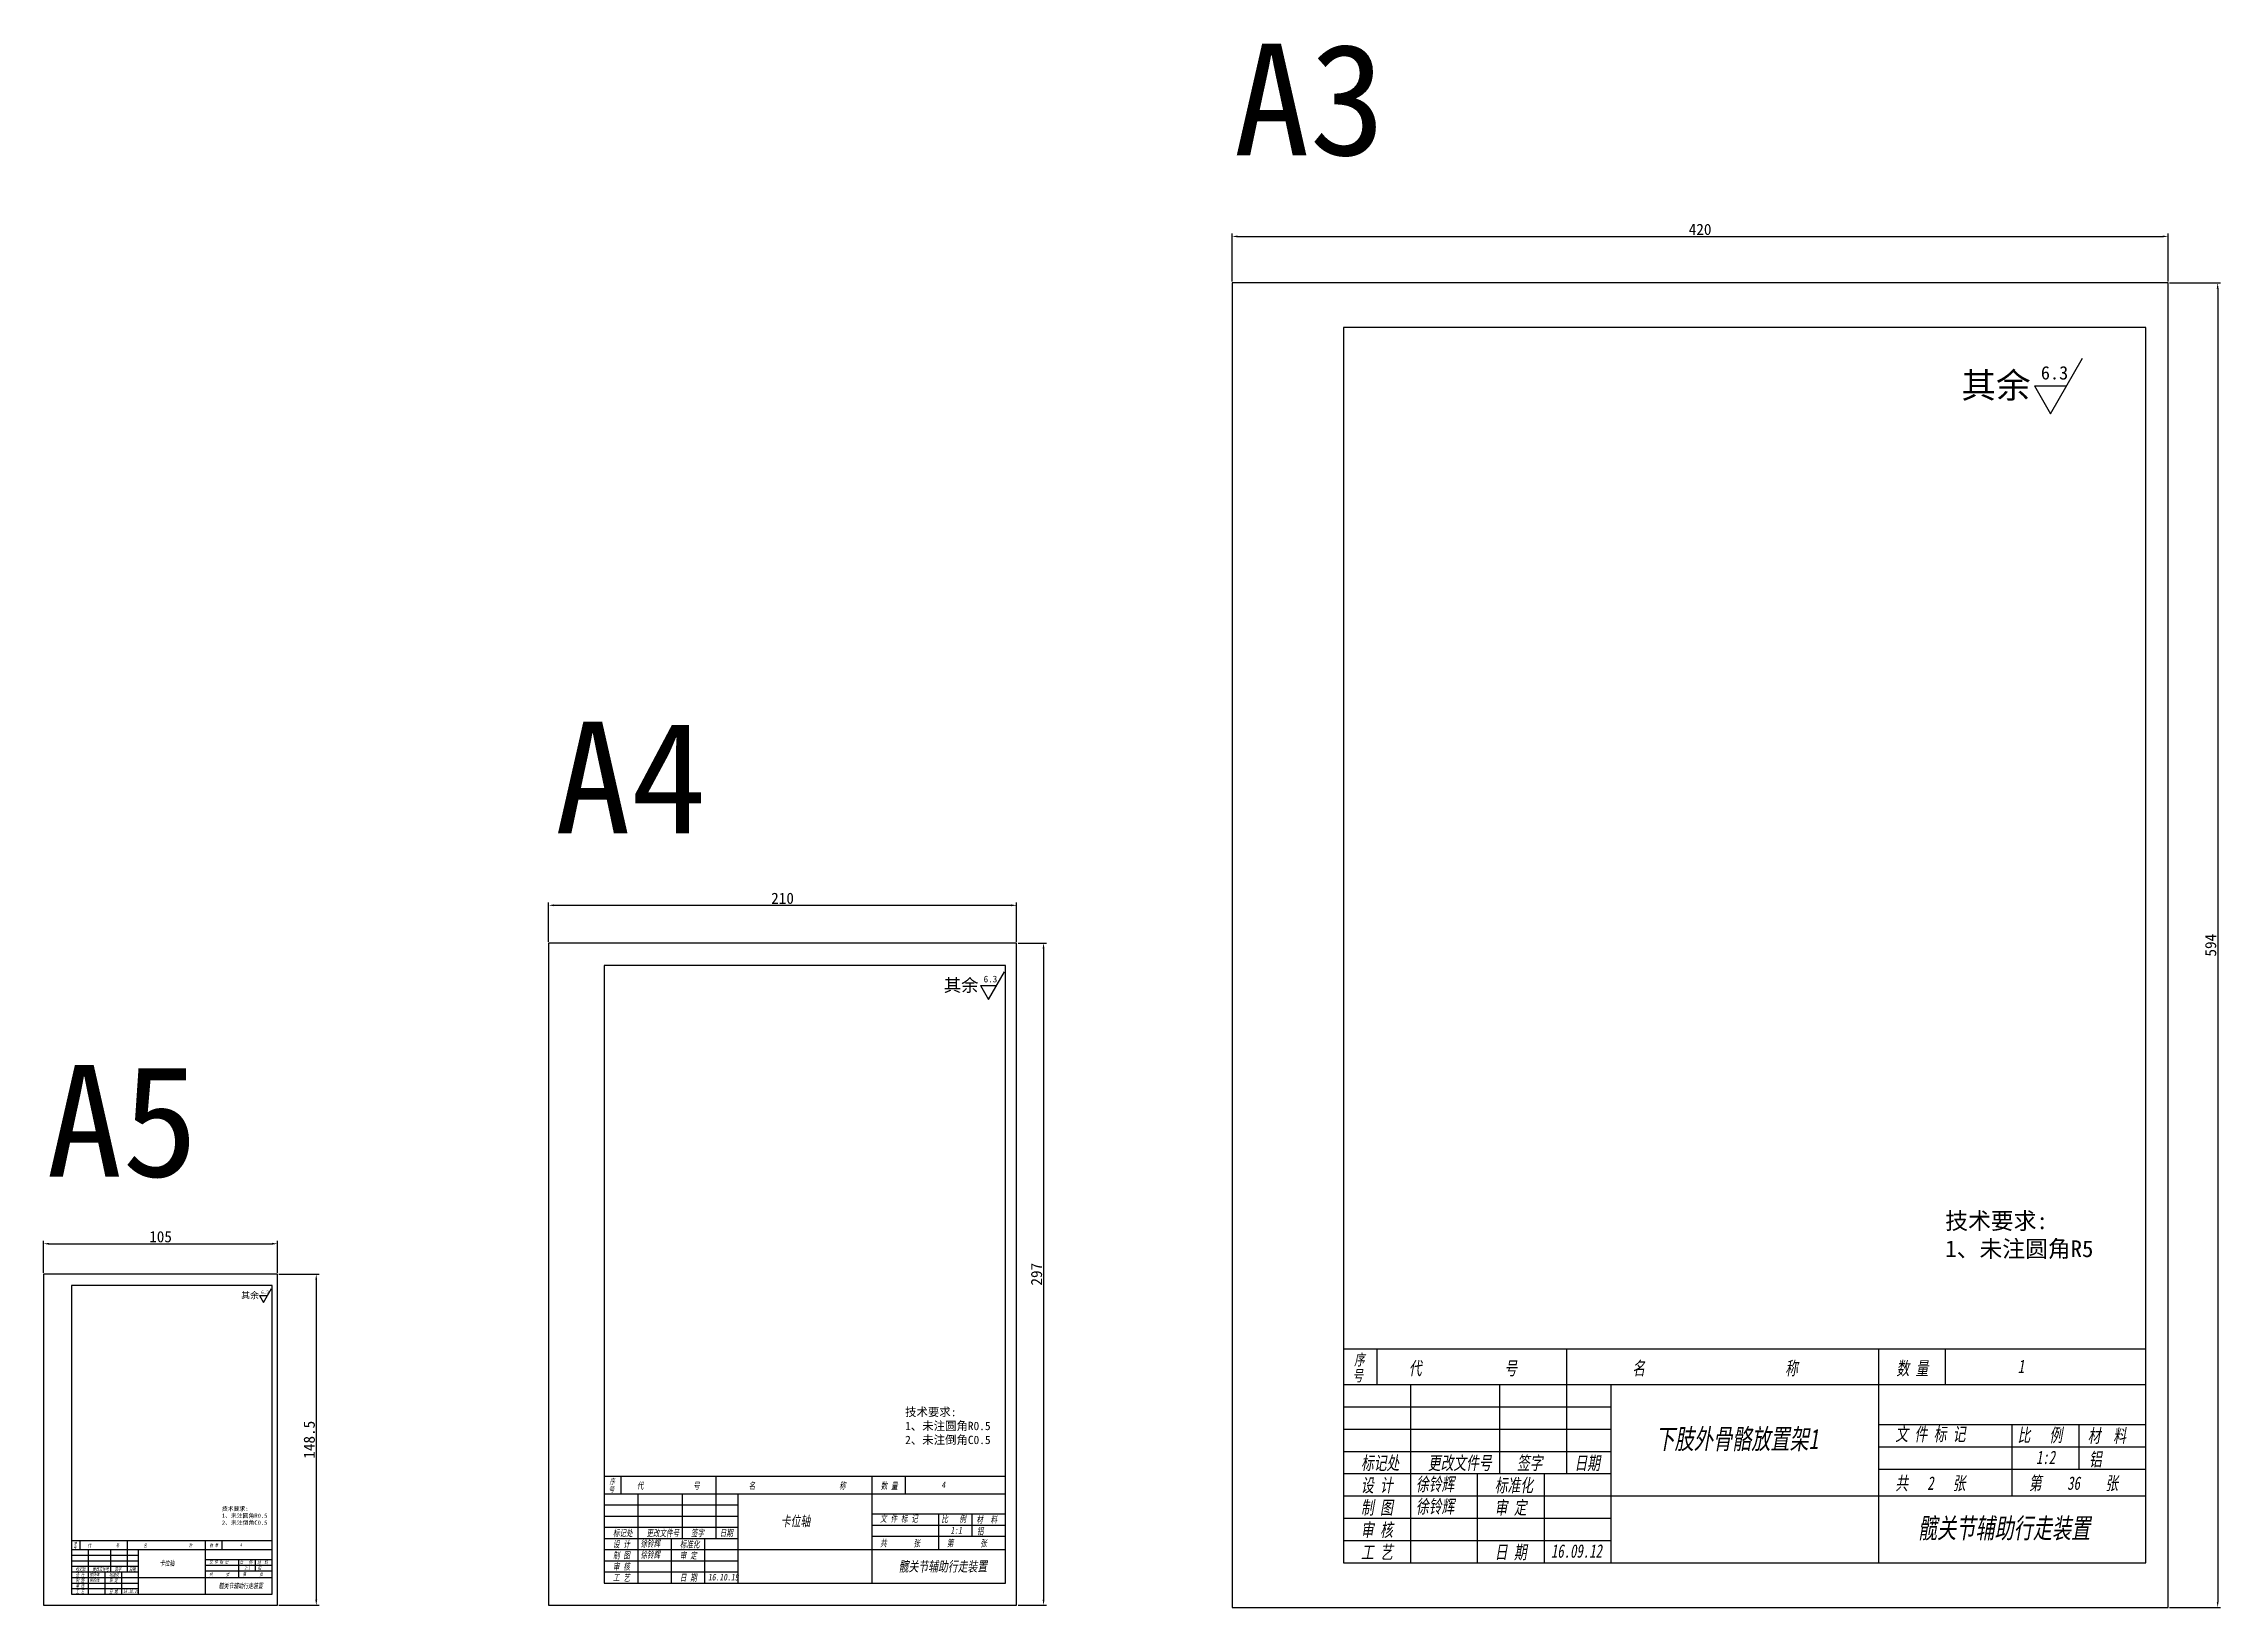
# Model space of a CAD drawing. Header units: millimetres. Extents: x 8840 to 20870, y -4901 to 1741.
# Drawn here: x 8840 to 9817, y -4038 to -3337 of the extents above; entities that cross this region are included whole.
import ezdxf

# ---------------------------------------------------------------- set-up
doc = ezdxf.new("R2010")
doc.units = ezdxf.units.MM
doc.layers.get('0').update_dxf_attribs({"lineweight": 25})
for name, color, linetype in [('临时线', 6, 'Continuous'), ('尺寸', 4, 'Continuous'), ('尺寸标注', 4, 'Continuous'), ('文字', 7, 'Continuous'), ('细实线', 2, 'Continuous')]:
    doc.layers.add(name, color=color, linetype=linetype)
doc.layers.add('文字标注', color=7, linetype='Continuous', lineweight=25)
doc.styles.get("Standard").update_dxf_attribs({"font": ''})
doc.styles.add('样式 2', font='', dxfattribs={"width": 0.7, "oblique": 10})
doc.styles.get('Standard').set_extended_font_data('SimSun')
doc.styles.get('样式 2').set_extended_font_data('SimSun')
doc.dimstyles.new('ISO-25 1.1', dxfattribs={"dimtxt": 5, "dimasz": 2.5, "dimexe": 1.25, "dimexo": 0.625, "dimtad": 1, "dimtoh": 1, "dimdsep": 46, "dimtxsty": 'Standard', "dimcen": 2.5, "dimclrt": 7, "dimadec": 0, "dimazin": 0, "dimtfac": 1, "dimtmove": 0, "dimatfit": 3, "dimfxl": 1, "dimarcsym": 0})

# ---------------------------------------------------------------- blocks, each defined once
blk = doc.blocks.new('ra')
at = {"layer": '细实线'}
for p, q in [((0, 0), (6, 10.39)), ((-3, 5.2), (0, 0)), ((-3, 5.2), (3, 5.2))]:
    blk.add_line(p, q, dxfattribs=at)
at = {"layer": '文字'}
blk.add_attdef('RA', (-1.78, 6.39), '', height=2.5, dxfattribs=at)
blk = doc.blocks.new('*D580')
at = {"layer": 'Defpoints', "color": 0}
for p in [(8945.25, -3874.92), (8840.25, -3888.58), (8945.25, -3888.58)]:
    blk.add_point(p, dxfattribs=at)
at = {"layer": '尺寸标注', "color": 0, "lineweight": -2}
for p, q in [((8840.25, -3887.96), (8840.25, -3873.67)), ((8842.75, -3874.92), (8942.75, -3874.92)), ((8945.25, -3887.96), (8945.25, -3873.67))]:
    blk.add_line(p, q, dxfattribs=at)
at = {"layer": '尺寸标注', "color": 0}
for points in [[(8842.75, -3874.5), (8842.75, -3875.34), (8840.25, -3874.92)], [(8942.75, -3874.5), (8942.75, -3875.34), (8945.25, -3874.92)]]:
    blk.add_solid(points, dxfattribs=at)
at = {"layer": '尺寸标注', "color": 7, "insert": (8892.75, -3871.8), "char_height": 5, "attachment_point": 5}
blk.add_mtext('105', dxfattribs=at)
blk = doc.blocks.new('*D581')
at = {"layer": 'Defpoints', "color": 0}
for p in [(8945.25, -3888.58), (8945.25, -4037.08), (8962.6, -4037.08)]:
    blk.add_point(p, dxfattribs=at)
at = {"layer": '尺寸标注', "color": 0, "lineweight": -2}
for p, q in [((8945.87, -3888.58), (8963.85, -3888.58)), ((8962.6, -3891.08), (8962.6, -4034.58)), ((8945.87, -4037.08), (8963.85, -4037.08))]:
    blk.add_line(p, q, dxfattribs=at)
at = {"layer": '尺寸标注', "color": 0}
for points in [[(8962.19, -3891.08), (8963.02, -3891.08), (8962.6, -3888.58)], [(8962.19, -4034.58), (8963.02, -4034.58), (8962.6, -4037.08)]]:
    blk.add_solid(points, dxfattribs=at)
at = {"layer": '尺寸标注', "color": 7, "insert": (8959.48, -3962.83), "char_height": 5, "attachment_point": 5, "rotation": 90}
blk.add_mtext('148.5', dxfattribs=at)
blk = doc.blocks.new('*D582')
at = {"layer": 'Defpoints', "color": 0}
for p in [(9276.8, -3723.15), (9066.8, -3740.08), (9276.8, -3740.08)]:
    blk.add_point(p, dxfattribs=at)
at = {"layer": '尺寸标注', "color": 0, "lineweight": -2}
for p, q in [((9066.8, -3739.46), (9066.8, -3721.9)), ((9069.3, -3723.15), (9274.3, -3723.15)), ((9276.8, -3739.46), (9276.8, -3721.9))]:
    blk.add_line(p, q, dxfattribs=at)
at = {"layer": '尺寸标注', "color": 0}
for points in [[(9069.3, -3722.73), (9069.3, -3723.56), (9066.8, -3723.15)], [(9274.3, -3722.73), (9274.3, -3723.56), (9276.8, -3723.15)]]:
    blk.add_solid(points, dxfattribs=at)
at = {"layer": '尺寸标注', "color": 7, "insert": (9171.8, -3720.02), "char_height": 5, "attachment_point": 5}
blk.add_mtext('210', dxfattribs=at)
blk = doc.blocks.new('*D583')
at = {"layer": 'Defpoints', "color": 0}
for p in [(9276.8, -3740.08), (9276.8, -4037.08), (9288.89, -4037.08)]:
    blk.add_point(p, dxfattribs=at)
at = {"layer": '尺寸标注', "color": 0, "lineweight": -2}
for p, q in [((9277.43, -3740.08), (9290.14, -3740.08)), ((9288.89, -3742.58), (9288.89, -4034.58)), ((9277.43, -4037.08), (9290.14, -4037.08))]:
    blk.add_line(p, q, dxfattribs=at)
at = {"layer": '尺寸标注', "color": 0}
for points in [[(9288.47, -3742.58), (9289.31, -3742.58), (9288.89, -3740.08)], [(9288.47, -4034.58), (9289.31, -4034.58), (9288.89, -4037.08)]]:
    blk.add_solid(points, dxfattribs=at)
at = {"layer": '尺寸标注', "color": 7, "insert": (9285.76, -3888.58), "char_height": 5, "attachment_point": 5, "rotation": 90}
blk.add_mtext('297', dxfattribs=at)
blk = doc.blocks.new('*D584')
at = {"layer": 'Defpoints', "color": 0}
for p in [(9793.44, -3423.16), (9373.44, -3444.03), (9793.44, -3444.03)]:
    blk.add_point(p, dxfattribs=at)
at = {"layer": '尺寸标注', "color": 0, "lineweight": -2}
for p, q in [((9373.44, -3443.41), (9373.44, -3421.91)), ((9375.94, -3423.16), (9790.94, -3423.16)), ((9793.44, -3443.41), (9793.44, -3421.91))]:
    blk.add_line(p, q, dxfattribs=at)
at = {"layer": '尺寸标注', "color": 0}
for points in [[(9375.94, -3422.75), (9375.94, -3423.58), (9373.44, -3423.16)], [(9790.94, -3422.75), (9790.94, -3423.58), (9793.44, -3423.16)]]:
    blk.add_solid(points, dxfattribs=at)
at = {"layer": '尺寸标注', "color": 7, "insert": (9583.44, -3420.04), "char_height": 5, "attachment_point": 5}
blk.add_mtext('420', dxfattribs=at)
blk = doc.blocks.new('*D585')
at = {"layer": 'Defpoints', "color": 0}
for p in [(9793.44, -3444.03), (9793.44, -4038.03), (9815.64, -4038.03)]:
    blk.add_point(p, dxfattribs=at)
at = {"layer": '尺寸标注', "color": 0, "lineweight": -2}
for p, q in [((9794.06, -3444.03), (9816.89, -3444.03)), ((9815.64, -3446.53), (9815.64, -4035.53)), ((9794.06, -4038.03), (9816.89, -4038.03))]:
    blk.add_line(p, q, dxfattribs=at)
at = {"layer": '尺寸标注', "color": 0}
for points in [[(9815.22, -3446.53), (9816.05, -3446.53), (9815.64, -3444.03)], [(9815.22, -4035.53), (9816.05, -4035.53), (9815.64, -4038.03)]]:
    blk.add_solid(points, dxfattribs=at)
at = {"layer": '尺寸标注', "color": 7, "insert": (9812.51, -3741.03), "char_height": 5, "attachment_point": 5, "rotation": 90}
blk.add_mtext('594', dxfattribs=at)

msp = doc.modelspace()

# ---------------------------------------------------------------- linework, layer by layer
for p, q in [((9783.437, -3464.034), (9423.437, -3464.034)), ((9423.437, -3464.034), (9423.437, -4018.034)), ((9783.437, -4018.034), (9783.437, -3464.034)), ((9271.803, -3750.084), (9091.803, -3750.084)), ((9091.803, -3750.084), (9091.803, -4027.084)), ((9271.803, -4027.084), (9271.803, -3750.084)), ((8942.749, -3893.584), (8852.749, -3893.584)), ((8852.749, -3893.584), (8852.749, -4032.084)), ((8942.749, -4032.084), (8942.749, -3893.584)), ((9423.437, -3922.034), (9783.437, -3922.034)), ((9438.437, -3922.034), (9438.437, -3938.034)), ((9523.437, -3922.034), (9523.437, -3938.034)), ((9663.437, -3922.034), (9663.437, -4018.034)), ((9693.437, -3922.034), (9693.437, -3938.034)), ((9423.437, -3938.034), (9783.437, -3938.034)), ((9543.437, -3938.034), (9543.437, -4018.034)), ((9663.437, -3956.034), (9783.437, -3956.034)), ((9423.437, -3968.034), (9543.437, -3968.034)), ((9091.803, -3979.084), (9271.803, -3979.084)), ((9099.303, -3979.084), (9099.303, -3987.084)), ((9141.803, -3979.084), (9141.803, -3987.084)), ((9211.803, -3979.084), (9211.803, -4027.084)), ((9226.803, -3979.084), (9226.803, -3987.084)), ((9091.803, -3987.084), (9271.803, -3987.084)), ((9151.803, -3987.084), (9151.803, -4027.084)), ((9543.437, -3988.034), (9783.437, -3988.034)), ((9091.803, -4002.084), (9151.803, -4002.084)), ((9211.803, -3996.084), (9271.803, -3996.084)), ((8852.749, -4008.084), (8942.749, -4008.084)), ((8852.749, -4012.084), (8942.749, -4012.084)), ((8856.499, -4008.084), (8856.499, -4012.084)), ((8877.749, -4008.084), (8877.749, -4012.084)), ((8882.749, -4012.084), (8882.749, -4032.084)), ((8912.749, -4008.084), (8912.749, -4032.084)), ((8920.249, -4008.084), (8920.249, -4012.084)), ((9151.803, -4012.084), (9271.803, -4012.084)), ((8852.749, -4019.584), (8882.749, -4019.584)), ((8912.749, -4016.584), (8942.749, -4016.584)), ((9423.437, -4018.034), (9783.437, -4018.034)), ((8852.749, -4032.084), (8942.749, -4032.084)), ((8882.749, -4024.584), (8942.749, -4024.584)), ((9091.803, -4027.084), (9271.803, -4027.084))]:
    msp.add_line(p, q)
for points in [[(9373.437, -4038.034), (9793.437, -4038.034), (9793.437, -3444.034), (9373.437, -3444.034)], [(9066.803, -4037.084), (9276.803, -4037.084), (9276.803, -3740.084), (9066.803, -3740.084)], [(8840.249, -4037.084), (8945.249, -4037.084), (8945.249, -3888.584), (8840.249, -3888.584)]]:
    msp.add_lwpolyline(points, close=True)
at = {"layer": '临时线'}
for p, q in [((9453.437, -3938.034), (9453.437, -4018.034)), ((9493.437, -3938.034), (9493.437, -3978.034)), ((9523.437, -3938.034), (9523.437, -3978.034)), ((9423.437, -3948.034), (9543.437, -3948.034)), ((9423.437, -3958.034), (9543.437, -3958.034)), ((9723.36, -3956.034), (9723.36, -3988.034)), ((9753.36, -3956.034), (9753.36, -3976.034)), ((9663.437, -3966.034), (9783.437, -3966.034)), ((9423.437, -3978.034), (9543.437, -3978.034)), ((9483.437, -3978.034), (9483.437, -4018.034)), ((9513.437, -3978.034), (9513.437, -4018.034)), ((9663.437, -3976.034), (9783.437, -3976.034)), ((9091.803, -3992.084), (9151.803, -3992.084)), ((9106.803, -3987.084), (9106.803, -4027.084)), ((9126.803, -3987.084), (9126.803, -4007.084)), ((9141.803, -3987.084), (9141.803, -4007.084)), ((9423.437, -3988.034), (9543.437, -3988.034)), ((9091.803, -3997.084), (9151.803, -3997.084)), ((9211.803, -4001.084), (9271.803, -4001.084)), ((9241.764, -3996.084), (9241.764, -4012.084)), ((9256.764, -3996.084), (9256.764, -4006.084)), ((9423.437, -3998.034), (9543.437, -3998.034)), ((8860.249, -4012.084), (8860.249, -4032.084)), ((8870.249, -4012.084), (8870.249, -4022.084)), ((8877.749, -4012.084), (8877.749, -4022.084)), ((9091.803, -4007.084), (9151.803, -4007.084)), ((9091.803, -4012.084), (9151.803, -4012.084)), ((9121.803, -4007.084), (9121.803, -4027.084)), ((9136.803, -4007.084), (9136.803, -4027.084)), ((9211.803, -4006.084), (9271.803, -4006.084)), ((9423.437, -4008.034), (9543.437, -4008.034)), ((8852.749, -4014.584), (8882.749, -4014.584)), ((8852.749, -4017.084), (8882.749, -4017.084)), ((8852.749, -4022.084), (8882.749, -4022.084)), ((8867.749, -4022.084), (8867.749, -4032.084)), ((8875.249, -4022.084), (8875.249, -4032.084)), ((8912.749, -4019.084), (8942.749, -4019.084)), ((8912.749, -4021.584), (8942.749, -4021.584)), ((8927.73, -4016.584), (8927.73, -4024.584)), ((8935.23, -4016.584), (8935.23, -4021.584)), ((9091.803, -4017.084), (9151.803, -4017.084)), ((9091.803, -4022.084), (9151.803, -4022.084)), ((8852.749, -4024.584), (8882.749, -4024.584)), ((8852.749, -4027.084), (8882.749, -4027.084)), ((8852.749, -4029.584), (8882.749, -4029.584))]:
    msp.add_line(p, q, dxfattribs=at)

# ---------------------------------------------------------------- block references
at = {"layer": '尺寸'}
for p, xscale, yscale, zscale in [((9740.594, -3502.665), 2.399999999994179, 2.399999999999636, 2.4), ((9264.135, -3765.376), 1.19999999999709, 1.199999999999818, 1.2), ((8938.915, -3901.23), 0.5999999999985448, 0.599999999999909, 0.6)]:
    msp.add_blockref('ra', p, dxfattribs=dict(at, xscale=xscale, yscale=yscale, zscale=zscale)).add_auto_attribs({'RA': '6.3'})

# ---------------------------------------------------------------- texts
at = {"style": '样式 2', "oblique": 10, "width": 0.7}
for s, height, p in [('序', 5, (9428.252, -3929.432)), ('号', 5, (9427.56, -3936.54)), ('代             号', 6, (9452.77, -3933.777)), ('名                      称', 6, (9553.032, -3933.777)), ('数 量', 6, (9671.545, -3933.777)), ('1', 6, (9725.975, -3932.919)), ('下肢外骨骼放置架1', 9, (9563.433, -3966.965)), ('文 件 标 记', 6, (9671.05, -3963.294)), ('比   例', 6, (9725.898, -3963.73)), ('材  料', 6, (9757.372, -3964.048)), ('标记处', 6, (9431.31, -3976.247)), ('更改文件号', 6, (9461.31, -3976.247)), ('签字', 6, (9501.31, -3976.247)), ('日期', 6, (9527.087, -3976.247)), ('1:2', 6, (9734.115, -3973.73)), ('铝', 6, (9757.925, -3974.616)), ('号', 2.5, (9093.865, -3986.336)), ('序', 2.5, (9094.21, -3982.782)), ('代             号', 3, (9106.47, -3984.955)), ('名                      称', 3, (9156.601, -3984.955)), ('数 量', 3, (9215.857, -3984.955)), ('4', 3, (9243.072, -3984.526)), ('设 计', 6, (9431.31, -3986.247)), ('徐铃辉', 6, (9455.975, -3985.73)), ('标准化', 6, (9491.31, -3986.247)), ('共   2   张', 6, (9671.05, -3985.294)), ('第    36    张', 6, (9730.973, -3985.294)), ('制 图', 6, (9431.31, -3996.247)), ('徐铃辉', 6, (9455.975, -3995.73)), ('审 定', 6, (9491.31, -3996.247)), ('标记处', 3, (9095.739, -4006.19)), ('更改文件号', 3, (9110.739, -4006.19)), ('签字', 3, (9130.739, -4006.19)), ('日期', 3, (9143.628, -4006.19)), ('卡位轴', 4.5, (9171.004, -4001.549)), ('文 件 标 记', 3, (9215.61, -3999.713)), ('比   例', 3, (9243.034, -3999.931)), ('1:1', 3, (9247.142, -4004.931)), ('材  料', 3, (9258.77, -4000.09)), ('铝', 3, (9259.047, -4005.374)), ('审 核', 6, (9431.31, -4006.247)), ('髋关节辅助行走装置', 9, (9681.166, -4006.965)), ('号', 1.25, (8853.78, -4011.71)), ('序', 1.25, (8853.953, -4009.933)), ('代             号', 1.5, (8860.082, -4011.019)), ('名                      称', 1.5, (8885.148, -4011.019)), ('数 量', 1.5, (8914.776, -4011.019)), ('4', 1.5, (8928.383, -4010.805)), ('制 图', 3, (9095.739, -4016.19)), ('设 计', 3, (9095.739, -4011.19)), ('徐铃辉', 3, (9108.072, -4010.931)), ('徐铃辉', 3, (9108.072, -4015.931)), ('标准化', 3, (9125.739, -4011.19)), ('审 定', 3, (9125.739, -4016.19)), ('共       张', 3, (9215.61, -4010.713)), ('第       张', 3, (9245.571, -4010.713)), ('工 艺', 6, (9431.31, -4016.247)), ('日 期', 6, (9491.31, -4016.247)), ('16.09.12', 6, (9516.526, -4015.725)), ('标记处', 1.5, (8854.717, -4021.637)), ('设 计', 1.5, (8854.717, -4024.137)), ('徐铃辉', 1.5, (8860.883, -4024.008)), ('更改文件号', 1.5, (8862.217, -4021.637)), ('标准化', 1.5, (8869.717, -4024.137)), ('签字', 1.5, (8872.217, -4021.637)), ('日期', 1.5, (8878.661, -4021.637)), ('卡位轴', 2.25, (8892.35, -4019.316)), ('文 件 标 记', 1.5, (8914.652, -4018.398)), ('共       张', 1.5, (8914.652, -4023.898)), ('比   例', 1.5, (8928.364, -4018.508)), ('第       张', 1.5, (8929.633, -4023.898)), ('2:1', 1.5, (8930.418, -4021.008)), ('材  料', 1.5, (8936.233, -4018.587)), ('铝', 1.5, (8936.371, -4021.229)), ('工 艺', 3, (9095.739, -4026.19)), ('审 核', 3, (9095.739, -4021.19)), ('日 期', 3, (9125.739, -4026.19)), ('16.10.19', 3, (9138.347, -4025.929)), ('髋关节辅助行走装置', 4.5, (9223.932, -4021.894)), ('工 艺', 1.5, (8854.717, -4031.637)), ('制 图', 1.5, (8854.717, -4026.637)), ('审 核', 1.5, (8854.717, -4029.137)), ('徐铃辉', 1.5, (8860.883, -4026.508)), ('审 定', 1.5, (8869.717, -4026.637)), ('日 期', 1.5, (8869.717, -4031.637)), ('16.10.19', 1.5, (8876.021, -4031.506)), ('髋关节辅助行走装置', 2.25, (8918.813, -4029.489))]:
    msp.add_text(s, height=height, dxfattribs=at).set_placement(p)
at = {"layer": '文字'}
for height, p in [(11.4, (9700.623, -3495.633)), (5.7, (9244.149, -3761.86)), (2.85, (8928.922, -3899.472))]:
    msp.add_text('其余', height=height, dxfattribs=at).set_placement(p)
at = {"layer": '文字', "ltscale": 0.1, "attachment_point": 1}
for s, insert, char_height, width in [('{\\fSimSun|b0|i0|c134|p2;技术要求:\\P1、未注圆角R5}', (9693.423, -3860.901), 7.5, 108.27937), ('{\\fSimSun|b0|i0|c134|p2;技术要求:\\P1、未注圆角R0.5\\P2、未注倒角C0.5}', (9226.796, -3948.517), 3.75, 54.13968), ('{\\fSimSun|b0|i0|c134|p2;技术要求:\\P1、未注圆角R0.5\\P2、未注倒角C0.5}', (8920.245, -3992.8), 1.875, 27.06984)]:
    msp.add_mtext(s, dxfattribs=dict(at, insert=insert, char_height=char_height, width=width))
at = {"layer": '文字标注'}
for s, p in [('A3', (9374.146, -3386.73)), ('A4', (9069.612, -3690.9)), ('A5', (8841.504, -3844.853))]:
    msp.add_text(s, height=50.0702, dxfattribs=at).set_placement(p)

# ---------------------------------------------------------------- dimensions: what is measured, and where the dimension line sits
at = {"layer": '尺寸标注'}
for base, p1, p2, picture, middle in [((9793.437, -3423.163), (9373.437, -3444.034), (9793.437, -3444.034), '*D584', (9583.437, -3420.038)), ((9276.803, -3723.145), (9066.803, -3740.084), (9276.803, -3740.084), '*D582', (9171.803, -3720.02)), ((8945.249, -3874.92), (8840.249, -3888.584), (8945.249, -3888.584), '*D580', (8892.749, -3871.795))]:
    dim = msp.add_linear_dim(base=base, p1=p1, p2=p2, dimstyle='ISO-25 1.1', dxfattribs=at)
    dim.commit()
    dim.dimension.update_dxf_attribs({"geometry": picture, "text_midpoint": middle})
for base, p1, p2, picture, middle in [((9815.636, -4038.034), (9793.437, -3444.034), (9793.437, -4038.034), '*D585', (9812.511, -3741.034)), ((9288.889, -4037.084), (9276.803, -3740.084), (9276.803, -4037.084), '*D583', (9285.764, -3888.584)), ((8962.605, -4037.084), (8945.249, -3888.584), (8945.249, -4037.084), '*D581', (8959.48, -3962.834))]:
    dim = msp.add_linear_dim(base=base, p1=p1, p2=p2, angle=90, dimstyle='ISO-25 1.1', dxfattribs=at)
    dim.commit()
    dim.dimension.update_dxf_attribs({"geometry": picture, "text_midpoint": middle})

doc.saveas('drawing.dxf')
